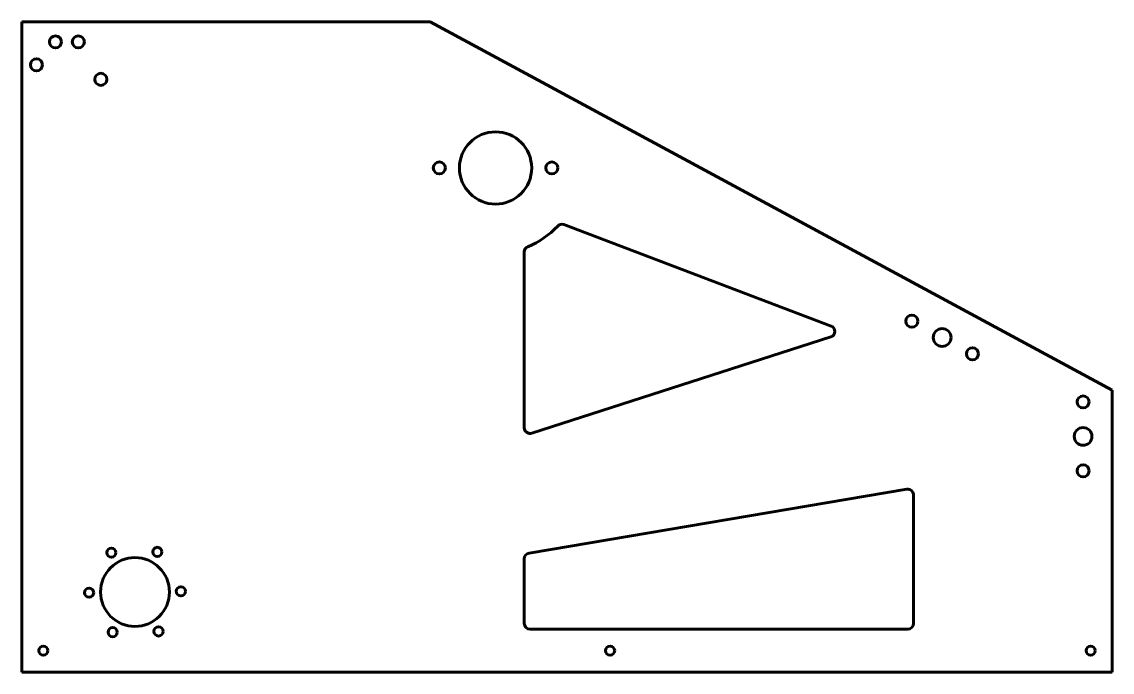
# Model space of a CAD drawing. Header units: millimetres. Extents: x -508 to -128, y 80 to 307.
import ezdxf

# ---------------------------------------------------------------- set-up
doc = ezdxf.new("R2010")
doc.units = ezdxf.units.MM
doc.linetypes.add('K5LT_BASIC', pattern=[0])
doc.layers.add('Системный слой (1)', color=251, linetype='Continuous', true_color=0x6c6c6c)

msp = doc.modelspace()

# ---------------------------------------------------------------- linework, layer by layer
at = {"layer": 'Системный слой (1)', "color": 143, "linetype": 'K5LT_BASIC', "lineweight": 60, "true_color": 0x33acca}
for p, q in [((-366, 306.75), (-508.35, 306.75)), ((-508.35, 80.07), (-508.35, 306.75)), ((-128.35, 178.41), (-366, 306.75)), ((-226.3, 200.72), (-319.41, 236.07)), ((-333.24, 226.53), (-333.24, 165.29)), ((-330.63, 163.39), (-226.4, 196.94)), ((-128.35, 80.07), (-128.35, 178.41)), ((-199.94, 143.82), (-331.58, 121.54)), ((-197.6, 97.07), (-197.6, 141.85)), ((-333.24, 119.57), (-333.24, 97.07)), ((-331.24, 95.07), (-199.6, 95.07)), ((-508.35, 80.07), (-128.35, 80.07))]:
    msp.add_line(p, q, dxfattribs=at)
for centre, radius in [((-496.63, 299.75), 2.1), ((-488.65, 299.75), 2.1), ((-503.25, 291.75), 2.1), ((-480.79, 286.7), 2.1), ((-343.24, 255.81), 12.6), ((-362.84, 255.81), 2.1), ((-323.64, 255.81), 2.1), ((-198.16, 202.42), 2.1), ((-187.6, 196.72), 3.1), ((-177.05, 191.02), 2.1), ((-138.49, 174.25), 2.1), ((-138.49, 162.25), 3.1), ((-138.49, 150.25), 2.1), ((-477.13, 121.74), 1.6), ((-461.13, 121.99), 1.6), ((-468.91, 108.01), 12), ((-484.9, 107.76), 1.6), ((-452.91, 108.27), 1.6), ((-476.69, 94.03), 1.6), ((-460.69, 94.28), 1.6), ((-500.85, 87.57), 1.62), ((-303.35, 87.57), 1.62), ((-135.85, 87.57), 1.62)]:
    msp.add_circle(centre, radius, dxfattribs=at)
for centre, radius, start, end in [((-320.12, 234.2), 2, 69.2105, 136.9297), ((-343.24, 255.81), 29.65, 292.2809, 316.9297), ((-331.24, 226.53), 2, 112.2809, 180), ((-227.01, 198.85), 2, 287.8448, 69.2105), ((-331.24, 165.29), 2, 180, 287.8448), ((-199.6, 141.85), 2, 0, 99.6088), ((-331.24, 119.57), 2, 99.6088, 180), ((-331.24, 97.07), 2, 180, 270), ((-199.6, 97.07), 2, 270, 0)]:
    msp.add_arc(centre, radius, start, end, dxfattribs=at)

doc.saveas('drawing.dxf')
